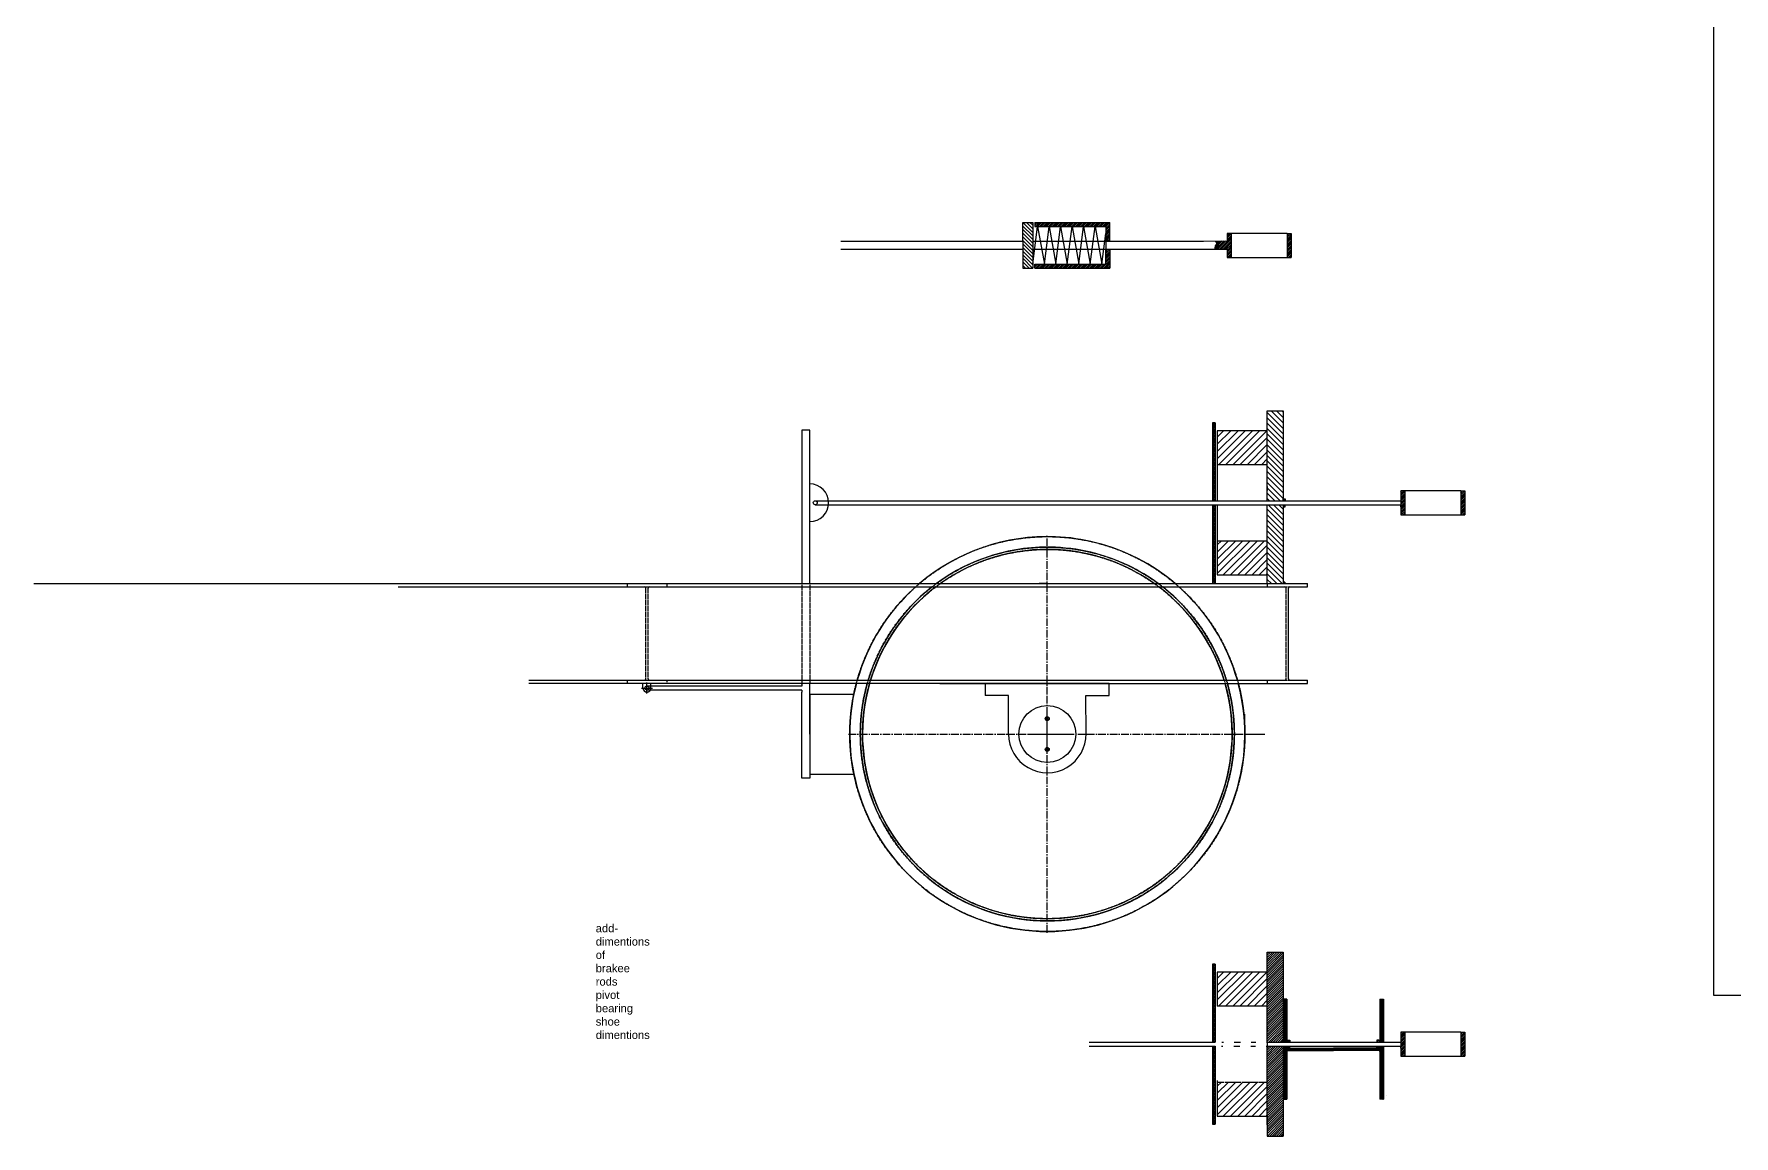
# Model space of a CAD drawing. Header units: millimetres. Extents: x 746 to 16552, y -884 to 8132.
# Drawn here: x 7527 to 11775, y 2480 to 5235 of the extents above; entities that cross this region are included whole.
import ezdxf

# ---------------------------------------------------------------- set-up
doc = ezdxf.new("R2010")
doc.units = ezdxf.units.MM
for name, pattern in [('ACISOTGL', [3, 2, -1]), ('ACISOWELD', [3, 2, -1]), ('AM_ISO02W050x2', [3.75, 3, -0.75]), ('CENTER2', [28.575, 19.05, -3.175, 3.175, -3.175])]:
    doc.linetypes.add(name, pattern=pattern)
doc.layers.add('AM_8', color=1, linetype='Continuous', lineweight=25)
doc.styles.get("Standard").update_dxf_attribs({"font": 'arial.ttf'})
pattern_1 = [(135, (0, -1353.158), (-2.245064, -2.245064), [])]
pattern_2 = [(45, (0, -1353.158), (-2.245064, 2.245064), [])]
pattern_3 = [(45, (0, 0), (-1.76776695, 1.76776695), [])]
pattern_4 = [(45, (0, 0), (-2.8284271, 2.8284271), [])]

# ---------------------------------------------------------------- blocks, each defined once
blk = doc.blocks.new('*U40')
at = {"color": 0, "linetype": 'CENTER2', "transparency": 16777216}
for p, q in [((0, 19.3), (0, 100.2)), ((-100.2, 0), (-19.3, 0)), ((19.3, 0), (100.2, 0)), ((0, -100.2), (0, -19.3))]:
    blk.add_line(p, q, dxfattribs=at)
at = {"color": 0, "linetype": 'Continuous', "transparency": 16777216}
for p, q in [((-9.7, 0), (9.7, 0)), ((0, -9.7), (0, 9.7))]:
    blk.add_line(p, q, dxfattribs=at)
blk = doc.blocks.new('*U41')
at = {"color": 0, "linetype": 'CENTER2', "transparency": 16777216}
for p, q in [((0, 98.724), (0, 497.12)), ((-497.12, 0), (-98.724, 0)), ((98.724, 0), (497.12, 0)), ((0, -497.12), (0, -98.724))]:
    blk.add_line(p, q, dxfattribs=at)
at = {"color": 0, "linetype": 'Continuous', "transparency": 16777216}
for p, q in [((0, -49.362), (0, 49.362)), ((-49.362, 0), (49.362, 0))]:
    blk.add_line(p, q, dxfattribs=at)
blk = doc.blocks.new('*U42')
at = {"color": 0, "linetype": 'CENTER2', "transparency": 16777216}
for p, q in [((-13.5, 0), (-2, 0)), ((0, 2), (0, 13.5)), ((2, 0), (13.5, 0)), ((0, -13.5), (0, -2))]:
    blk.add_line(p, q, dxfattribs=at)
at = {"color": 0, "linetype": 'Continuous', "transparency": 16777216}
for p, q in [((-1, 0), (1, 0)), ((0, -1), (0, 1))]:
    blk.add_line(p, q, dxfattribs=at)

msp = doc.modelspace()

# ---------------------------------------------------------------- hatches: boundary and pattern name
h = msp.add_hatch()
h.set_pattern_fill('ANSI31', color=256, scale=2, angle=90)
h.set_pattern_definition([(135, (64.2466, 643.889), (-4.490128, -4.490128), [])])
h.paths.add_polyline_path([(10022.856, 4764.469), (9997.884, 4764.469), (9997.884, 4717.312), (9997.884, 4650.155), (10022.856, 4650.155)])
h = msp.add_hatch()
h.set_pattern_fill('ANSI31', color=256)
h.paths.add_polyline_path([(10214.846, 4764.469), (10027.856, 4764.469), (10027.856, 4754.469), (10204.846, 4754.469), (10204.846, 4717.312), (10214.846, 4717.312)])
h.paths.add_polyline_path([(10214.846, 4697.312), (10204.846, 4697.312), (10204.846, 4660.155), (10027.856, 4660.155), (10027.856, 4650.155), (10214.846, 4650.155)])
h = msp.add_hatch()
h.set_pattern_fill('ANSI31', color=256)
h.set_pattern_definition([(45, (64.2466, 643.889), (-2.245064, 2.245064), [])])
edge = h.paths.add_edge_path()
edge.add_line((10518.41, 4736.942), (10508.41, 4736.942))
edge.add_line((10508.41, 4736.942), (10508.41, 4718.103))
edge.add_line((10508.41, 4718.103), (10478.741, 4717.707))
edge.add_spline(control_points=[(10478.741, 4717.707), (10480.887, 4715.079), (10484.331, 4710.863), (10478.121, 4704.964), (10478.503, 4700.247), (10478.741, 4697.312)], knot_values=[0, 0, 0, 0, 8.46908198, 13.58837959, 22.02334819, 22.02334819, 22.02334819, 22.02334819], degree=3, periodic=0)
edge.add_line((10478.741, 4697.312), (10508.41, 4697.312))
edge.add_line((10508.41, 4697.312), (10508.41, 4677.01))
edge.add_line((10508.41, 4677.01), (10518.41, 4677.01))
edge.add_line((10518.41, 4677.01), (10518.41, 4736.942))
h.paths.add_polyline_path([(10668.387, 4736.942), (10658.387, 4736.942), (10658.387, 4677.01), (10668.387, 4677.01)])
h = msp.add_hatch()
h.set_pattern_fill('ANSI31', color=256, scale=3, angle=90)
h.paths.add_polyline_path([(10648.737, 4293.423), (10608.737, 4293.423), (10608.737, 4243.423), (10608.737, 4068.423), (10638.737, 4068.423), (10648.737, 4068.423)])
h.paths.add_polyline_path([(10648.737, 4023.121), (10648.737, 4058.339), (10638.737, 4058.339), (10608.737, 4058.352), (10608.737, 4033.121), (10608.737, 3861.631), (10648.737, 3861.631)])
h = msp.add_hatch()
h.set_pattern_fill('ANSI31', color=256, angle=90)
h.paths.add_polyline_path([(10478.737, 4263.423), (10471.737, 4263.423), (10471.737, 4068.423), (10478.737, 4068.423)])
h = msp.add_hatch()
h.set_pattern_fill('ANSI31', color=256, scale=4)
h.set_pattern_definition([(45, (-30, -9e-13), (-8.980256, 8.980256), [])])
h.paths.add_polyline_path([(10483.737, 4243.423), (10483.737, 4158.423), (10608.737, 4158.423), (10608.737, 4243.423)])
h.paths.add_polyline_path([(10608.737, 3883.423), (10608.737, 3968.423), (10483.737, 3968.423), (10483.737, 3883.423)])
h = msp.add_hatch()
h.set_pattern_fill('ANSI31', color=256)
h.paths.add_polyline_path([(10952.301, 4093.053), (10942.301, 4093.053), (10942.301, 4074.214), (10942.301, 4068.423), (10942.296, 4058.21), (10942.258, 4058.21), (10942.301, 4053.423), (10942.301, 4033.121), (10952.301, 4033.121)])
h = msp.add_hatch()
h.set_pattern_fill('ANSI31', color=256)
h.paths.add_polyline_path([(11102.278, 4093.053), (11092.278, 4093.053), (11092.278, 4033.121), (11102.278, 4033.121)])
h = msp.add_hatch()
h.set_pattern_fill('ANSI31', color=256, angle=90)
h.paths.add_polyline_path([(10478.737, 4058.423), (10471.737, 4058.423), (10471.737, 3863.423), (10478.737, 3863.423)])
h = msp.add_hatch()
h.set_pattern_fill('ANSI32', color=256, scale=0.5)
h.paths.add_polyline_path([(10653.737, 4073.423), (10648.737, 4073.423), (10648.737, 4068.423), (10653.737, 4068.423)])
h.paths.add_polyline_path([(10653.737, 4058.339), (10648.737, 4058.339), (10648.737, 4053.339), (10653.737, 4053.339)])
h = msp.add_hatch(color=256)
h.dxf.hatch_style = 1
h.paths.add_polyline_path([(10655.128, 3861.631), (10648.737, 3868.022), (10648.737, 3861.631)])
h = msp.add_hatch()
h.set_pattern_fill('ANSI31', color=256, angle=90)
h.set_pattern_definition(pattern_1)
h.paths.add_polyline_path([(10471.737, 2715.265), (10478.737, 2715.265), (10478.737, 2910.265), (10471.737, 2910.265)])
h = msp.add_hatch()
h.set_pattern_fill('ANSI31', color=256, scale=4, style=0)
h.set_pattern_definition([(45, (-30, -1353.158), (-8.980256, 8.980256), [])])
edge = h.paths.add_edge_path(flags=0)
edge.add_arc((10543.737, 2628.73), 13.5, -94.151925, -85.848075, ccw=False)
edge.add_line((10542.76, 2615.265), (10502.307, 2615.265))
edge.add_arc((10501.33, 2628.73), 13.5, -94.151925, -85.848075, ccw=False)
edge.add_line((10500.353, 2615.265), (10483.737, 2615.265))
edge.add_line((10483.737, 2615.265), (10483.737, 2530.265))
edge.add_line((10483.737, 2530.265), (10608.737, 2530.265))
edge.add_line((10608.737, 2530.265), (10608.737, 2615.265))
edge.add_line((10608.737, 2615.265), (10587.121, 2615.265))
edge.add_arc((10586.144, 2628.73), 13.5, -94.151925, -85.848075, ccw=False)
edge.add_line((10585.166, 2615.265), (10544.714, 2615.265))
h.paths.add_polyline_path([(10483.737, 2890.265), (10483.737, 2805.265), (10608.737, 2805.265), (10608.737, 2890.265)], flags=0)
edge = h.paths.add_edge_path(flags=0)
edge.add_arc((10586.144, 2628.73), 13.5, -94.151925, -85.848075, ccw=False)
edge.add_line((10587.121, 2615.265), (10585.166, 2615.265))
edge = h.paths.add_edge_path(flags=0)
edge.add_arc((10501.33, 2628.73), 13.5, -94.151925, -85.848075, ccw=False)
edge.add_line((10502.307, 2615.265), (10500.353, 2615.265))
edge = h.paths.add_edge_path(flags=0)
edge.add_arc((10543.737, 2628.73), 13.5, -94.151925, -85.848075, ccw=False)
edge.add_line((10544.714, 2615.265), (10542.76, 2615.265))
edge = h.paths.add_edge_path(flags=0)
edge.add_arc((10586.144, 2628.73), 13.5, -94.151925, -85.848075, ccw=False)
edge.add_line((10587.121, 2615.265), (10585.166, 2615.265))
edge = h.paths.add_edge_path(flags=0)
edge.add_arc((10501.33, 2628.73), 13.5, -94.151925, -85.848075, ccw=False)
edge.add_line((10502.307, 2615.265), (10500.353, 2615.265))
edge = h.paths.add_edge_path(flags=0)
edge.add_arc((10543.737, 2628.73), 13.5, -94.151925, -85.848075, ccw=False)
edge.add_line((10544.714, 2615.265), (10542.76, 2615.265))
h = msp.add_hatch()
h.set_pattern_fill('ANSI31', color=256)
h.paths.add_polyline_path([(10665.286, 2720.265), (10660.324, 2720.265), (10657.337, 2717.278), (10657.337, 2715.265), (10665.286, 2715.265)])
h.paths.add_polyline_path([(10665.337, 2705.181), (10657.337, 2705.181), (10657.337, 2703.181), (10660.337, 2700.181), (10665.337, 2700.181)])
h = msp.add_hatch()
h.set_pattern_fill('ANSI31', color=256)
h.paths.add_polyline_path([(10882.188, 2720.265), (10887.15, 2720.265), (10890.137, 2717.278), (10890.137, 2715.265), (10882.188, 2715.265)])
h.paths.add_polyline_path([(10882.137, 2705.181), (10890.137, 2705.181), (10890.137, 2703.181), (10887.137, 2700.181), (10882.137, 2700.181)])
h = msp.add_hatch()
h.set_pattern_fill('ANSI31', color=256)
h.set_pattern_definition(pattern_2)
h.paths.add_polyline_path([(10952.301, 2739.895), (10942.301, 2739.895), (10942.301, 2721.056), (10942.301, 2715.265), (10942.296, 2705.052), (10942.258, 2705.052), (10942.301, 2700.265), (10942.301, 2679.963), (10952.301, 2679.963)])
h = msp.add_hatch()
h.set_pattern_fill('ANSI31', color=256)
h.set_pattern_definition(pattern_2)
h.paths.add_polyline_path([(11102.278, 2739.895), (11092.278, 2739.895), (11092.278, 2679.963), (11102.278, 2679.963)])
h = msp.add_hatch()
h.set_pattern_fill('ANSI31', color=256, angle=90)
h.set_pattern_definition(pattern_1)
h.paths.add_polyline_path([(10478.737, 2705.265), (10471.737, 2705.265), (10471.737, 2510.265), (10478.737, 2510.265)])
at = {"layer": 'AM_8'}
h = msp.add_hatch(dxfattribs=at)
h.set_pattern_fill('_U', color=0, scale=4, angle=45, style=0, pattern_type=0)
h.set_pattern_definition(pattern_4)
h.paths.add_polyline_path([(10648.737, 2715.265), (10648.737, 2940.265), (10608.737, 2940.265), (10608.737, 2805.265), (10608.737, 2801.75), (10608.737, 2715.265)])
at = {"layer": 'AM_8', "true_color": 0xf1eb1f}
h = msp.add_hatch(dxfattribs=at)
h.set_pattern_fill('_U', color=2, scale=2.5, angle=45, style=0, pattern_type=0)
h.set_pattern_definition(pattern_3)
h.paths.add_polyline_path([(10657.337, 2715.265), (10657.337, 2822.281), (10648.737, 2822.281), (10648.737, 2715.265)])
h = msp.add_hatch(dxfattribs=at)
h.set_pattern_fill('_U', color=2, scale=2.5, angle=45, style=0, pattern_type=0)
h.set_pattern_definition(pattern_3)
h.paths.add_polyline_path([(10890.137, 2822.281), (10890.137, 2715.265), (10898.737, 2715.265), (10898.737, 2822.281)])
at = {"layer": 'AM_8'}
h = msp.add_hatch(dxfattribs=at)
h.set_pattern_fill('_U', color=0, scale=4, angle=45, style=0, pattern_type=0)
h.set_pattern_definition(pattern_4)
h.paths.add_polyline_path([(10648.737, 2480.265), (10648.737, 2705.181), (10638.737, 2705.181), (10608.737, 2705.194), (10608.737, 2480.265)])
at = {"layer": 'AM_8', "true_color": 0xf1eb1f}
h = msp.add_hatch(dxfattribs=at)
h.set_pattern_fill('_U', color=2, scale=2.5, angle=45, style=0, pattern_type=0)
h.set_pattern_definition(pattern_3)
edge = h.paths.add_edge_path()
edge.add_arc((10887.137, 2691.381), 3, 0, 90, ccw=False)
edge.add_line((10890.137, 2691.381), (10890.137, 2572.281))
edge.add_line((10890.137, 2572.281), (10898.737, 2572.281))
edge.add_line((10898.737, 2572.281), (10898.737, 2705.07))
edge.add_line((10898.737, 2705.07), (10890.137, 2705.074))
edge.add_line((10890.137, 2705.074), (10890.137, 2703.181))
edge.add_arc((10887.137, 2703.181), 3, -90, 0, ccw=False)
edge.add_line((10887.137, 2700.181), (10660.337, 2700.181))
edge.add_arc((10660.337, 2703.181), 3, 180, 270, ccw=False)
edge.add_line((10657.337, 2703.181), (10657.337, 2705.181))
edge.add_line((10657.337, 2705.181), (10648.737, 2705.181))
edge.add_line((10648.737, 2705.181), (10648.737, 2572.281))
edge.add_line((10648.737, 2572.281), (10657.337, 2572.281))
edge.add_line((10657.337, 2572.281), (10657.337, 2691.381))
edge.add_arc((10660.337, 2691.381), 3, 90, 180, ccw=False)
edge.add_line((10660.337, 2694.381), (10887.137, 2694.381))

# ---------------------------------------------------------------- linework, layer by layer
for p, q in [((11723.439, 7385.952), (11723.439, 2832.495)), ((9997.884, 4717.312), (9997.884, 4764.469)), ((9997.884, 4764.469), (10022.856, 4764.469)), ((10022.856, 4764.469), (10022.856, 4650.155)), ((10027.856, 4764.469), (10214.846, 4764.469)), ((10027.856, 4764.469), (10027.856, 4754.469)), ((10214.846, 4717.312), (10214.846, 4764.469)), ((9543.387, 4717.312), (9997.884, 4717.312)), ((9997.884, 4717.312), (9997.884, 4650.155)), ((10022.856, 4660.155), (10034.702, 4754.469)), ((10022.856, 4717.312), (10204.846, 4717.312)), ((10027.856, 4754.469), (10204.846, 4754.469)), ((10034.702, 4754.469), (10051.581, 4660.155)), ((10051.581, 4660.155), (10063.428, 4754.469)), ((10063.428, 4754.469), (10080.307, 4660.155)), ((10080.307, 4660.155), (10092.153, 4754.469)), ((10092.153, 4754.469), (10109.032, 4660.155)), ((10109.032, 4660.155), (10120.878, 4754.469)), ((10120.878, 4754.469), (10137.757, 4660.155)), ((10137.757, 4660.155), (10149.604, 4754.469)), ((10149.604, 4754.469), (10166.483, 4660.155)), ((10166.483, 4660.155), (10178.329, 4754.469)), ((10178.329, 4754.469), (10195.208, 4660.155)), ((10195.208, 4660.155), (10204.846, 4736.888)), ((10204.846, 4754.469), (10204.846, 4717.312)), ((10204.846, 4717.312), (10214.846, 4717.312)), ((10204.846, 4717.312), (10204.846, 4697.312)), ((10214.846, 4717.312), (10449.071, 4717.312)), ((10449.071, 4717.312), (10508.41, 4718.103)), ((10658.41, 4736.942), (10508.41, 4736.942)), ((10508.41, 4736.942), (10508.41, 4718.103)), ((10518.41, 4736.942), (10518.41, 4677.01)), ((10658.387, 4736.942), (10658.387, 4677.01)), ((10658.387, 4736.942), (10668.387, 4736.942)), ((10668.387, 4736.942), (10668.387, 4677.01)), ((9543.387, 4697.312), (9997.353, 4697.312)), ((10022.856, 4697.312), (10204.846, 4697.312)), ((10204.846, 4697.312), (10460.44, 4697.312)), ((10204.846, 4660.155), (10204.846, 4697.312)), ((10214.846, 4697.312), (10214.846, 4650.155)), ((10449.071, 4697.312), (10508.41, 4697.312)), ((10508.41, 4697.312), (10508.41, 4677.01)), ((10508.41, 4677.01), (10668.387, 4677.01)), ((9997.884, 4650.155), (10022.856, 4650.155)), ((10027.856, 4650.155), (10027.856, 4660.155)), ((10027.856, 4660.155), (10204.846, 4660.155)), ((10027.856, 4650.155), (10214.846, 4650.155)), ((10608.737, 4243.423), (10608.737, 4293.423)), ((10608.737, 4293.423), (10648.737, 4293.423)), ((10648.737, 4293.423), (10648.737, 4068.423)), ((10478.737, 4263.423), (10471.737, 4263.423)), ((10471.737, 4263.423), (10471.737, 4068.423)), ((10478.737, 4263.423), (10478.737, 4068.423)), ((9465.438, 4245.215), (9445.438, 4245.215)), ((9445.438, 4245.215), (9445.438, 3861.631)), ((9465.438, 3861.631), (9465.438, 4245.215)), ((10608.737, 4243.423), (10483.737, 4243.423)), ((10483.737, 4243.423), (10483.737, 4068.423)), ((10608.737, 4068.423), (10608.737, 4243.423)), ((10608.737, 4103.726), (10608.737, 4193.054)), ((10608.737, 4158.423), (10483.737, 4158.423)), ((10608.737, 4068.423), (10608.737, 4158.423)), ((10608.737, 4068.423), (10608.737, 4158.423)), ((10608.737, 4103.726), (10608.737, 4093.726)), ((10608.737, 4068.423), (10608.737, 4093.726)), ((11092.301, 4093.053), (10942.301, 4093.053)), ((10942.301, 4093.053), (10942.301, 4074.214)), ((10952.301, 4093.053), (10952.301, 4033.121)), ((11092.278, 4093.053), (11092.278, 4033.121)), ((11092.278, 4093.053), (11102.278, 4093.053)), ((11102.278, 4093.053), (11102.278, 4033.121)), ((9465.438, 4053.423), (9465.438, 4063.423)), ((9465.438, 4063.423), (9465.64, 4063.423)), ((9479.141, 4068.423), (10483.737, 4068.423)), ((9479.141, 4058.423), (10483.737, 4058.423)), ((10471.737, 4058.423), (10471.737, 3863.423)), ((10478.737, 4058.423), (10478.737, 3863.423)), ((10483.737, 4068.423), (10638.737, 4068.423)), ((10483.737, 4058.423), (10483.737, 3968.423)), ((10483.737, 4058.423), (10483.737, 3883.423)), ((10483.737, 4058.406), (10638.737, 4058.339)), ((10608.737, 4033.121), (10608.737, 4058.352)), ((10638.737, 4068.423), (10678.737, 4068.423)), ((10638.737, 4058.339), (10678.737, 4058.339)), ((10648.737, 4068.423), (10648.737, 4073.423)), ((10648.737, 4073.423), (10653.737, 4073.423)), ((10648.737, 4058.339), (10648.737, 4023.121)), ((10648.737, 4058.339), (10648.737, 4053.339)), ((10648.737, 4053.339), (10653.737, 4053.339)), ((10653.737, 4073.423), (10653.737, 4068.423)), ((10653.737, 4053.339), (10653.737, 4058.339)), ((10678.737, 4068.423), (10942.301, 4068.423)), ((10678.737, 4058.322), (10942.258, 4058.21)), ((10942.301, 4053.423), (10942.258, 4058.21)), ((10942.301, 4068.423), (10942.296, 4058.21)), ((10942.301, 4074.214), (10942.301, 4068.423)), ((10942.301, 4053.423), (10942.301, 4033.121)), ((10608.737, 3861.631), (10608.737, 4033.121)), ((10648.737, 4023.121), (10648.737, 3861.631)), ((10942.301, 4033.121), (11102.278, 4033.121)), ((10483.737, 3968.423), (10608.737, 3968.423)), ((10483.737, 3883.423), (10608.737, 3883.423)), ((10648.737, 3868.022), (10655.128, 3861.631)), ((7527.048, 3861.631), (10708.737, 3861.631)), ((8436.671, 3853.031), (10652.837, 3853.031)), ((10059.058, 3861.631), (10039.058, 3861.631)), ((10140.599, 3861.631), (10180.599, 3861.631)), ((10471.737, 3863.423), (10478.737, 3863.423)), ((10661.637, 3623.231), (10661.637, 3850.031)), ((10664.637, 3853.031), (10708.737, 3853.031)), ((10708.737, 3853.031), (10708.737, 3861.631)), ((8763.873, 3620.231), (9777.067, 3620.231)), ((10059.058, 3611.631), (8763.873, 3611.631)), ((9048.608, 3600.215), (9048.608, 3611.631)), ((9068.608, 3610.215), (9068.608, 3611.631)), ((9068.608, 3605.215), (9068.608, 3611.631)), ((9445.438, 3610.215), (9445.438, 3611.631)), ((9465.438, 3605.215), (9465.438, 3611.631)), ((9658.737, 3620.231), (10652.837, 3620.231)), ((9790.417, 3611.631), (10596.485, 3611.631)), ((10213.739, 3611.631), (9903.735, 3611.631)), ((9903.735, 3611.631), (9903.735, 3581.631)), ((10213.739, 3581.631), (10213.739, 3611.631)), ((10596.485, 3611.631), (10708.737, 3611.631)), ((10608.737, 3611.631), (10708.737, 3611.631)), ((10664.637, 3620.231), (10708.737, 3620.231)), ((10664.637, 3620.231), (10664.637, 3620.231)), ((10708.737, 3611.631), (10708.737, 3620.231)), ((9445.438, 3605.215), (9058.608, 3605.215)), ((9445.405, 3595.215), (9058.608, 3595.215)), ((9445.405, 3595.215), (9445.405, 3590.215)), ((9445.405, 3485.215), (9445.405, 3590.215)), ((9445.438, 3610.215), (9445.438, 3605.215)), ((9465.438, 3485.215), (9465.438, 3605.215)), ((9465.438, 3585.215), (9465.438, 3385.215)), ((9465.438, 3585.215), (9575.266, 3585.215)), ((9921.277, 3581.631), (9903.735, 3581.631)), ((9962.317, 3581.631), (9921.277, 3581.631)), ((9962.317, 3485.211), (9962.317, 3581.631)), ((10155.8, 3485.211), (10155.157, 3581.631)), ((10155.157, 3581.631), (10196.197, 3581.631)), ((10196.197, 3581.631), (10213.739, 3581.631)), ((10552.673, 3485.215), (10552.673, 3535.215)), ((9445.438, 3375.215), (9445.405, 3485.215)), ((9994.422, 3485.211), (9994.487, 3485.211)), ((10122.987, 3485.211), (10123.052, 3485.211)), ((10552.673, 3485.215), (10602.673, 3485.215)), ((9465.438, 3375.215), (9445.438, 3375.215)), ((9465.438, 3385.215), (9575.674, 3385.215)), ((9465.438, 3385.215), (9465.438, 3375.215)), ((10608.737, 2890.265), (10608.737, 2940.265)), ((10608.737, 2940.265), (10648.737, 2940.265)), ((10648.737, 2940.265), (10648.737, 2715.265)), ((10478.737, 2910.265), (10471.737, 2910.265)), ((10471.737, 2910.265), (10471.737, 2715.265)), ((10478.737, 2910.265), (10478.737, 2715.265)), ((10608.737, 2890.265), (10483.737, 2890.265)), ((10483.737, 2890.265), (10483.737, 2804.609)), ((10608.737, 2715.265), (10608.737, 2890.265)), ((10608.737, 2805.265), (10483.737, 2805.265)), ((10608.737, 2750.568), (10608.737, 2839.896)), ((10608.737, 2715.265), (10608.737, 2805.265)), ((10608.737, 2715.265), (10608.737, 2805.265)), ((10648.737, 2822.281), (10648.737, 2715.265)), ((10657.337, 2822.281), (10648.737, 2822.281)), ((10657.337, 2822.281), (10657.337, 2715.265)), ((10890.137, 2822.281), (10890.137, 2715.265)), ((10890.137, 2822.281), (10898.737, 2822.281)), ((10898.737, 2822.281), (10898.737, 2715.265)), ((11723.439, 2832.495), (11992.012, 2832.495)), ((10608.737, 2750.568), (10608.737, 2740.568)), ((10608.737, 2715.265), (10608.737, 2740.568)), ((10648.737, 2715.265), (10648.737, 2720.265)), ((10660.337, 2720.278), (10657.337, 2717.278)), ((10660.337, 2720.265), (10665.337, 2720.265)), ((10665.286, 2720.265), (10665.286, 2715.265)), ((10887.137, 2720.265), (10882.137, 2720.265)), ((10882.188, 2720.265), (10882.188, 2715.265)), ((10887.137, 2720.278), (10890.137, 2717.278)), ((11092.301, 2739.895), (10942.301, 2739.895)), ((10942.301, 2739.895), (10942.301, 2721.056)), ((10942.301, 2721.056), (10942.301, 2715.265)), ((10952.301, 2739.895), (10952.301, 2679.963)), ((11092.278, 2739.895), (11092.278, 2679.963)), ((11092.278, 2739.895), (11102.278, 2739.895)), ((11102.278, 2739.895), (11102.278, 2679.963)), ((10163.457, 2715.265), (10478.737, 2715.265)), ((10163.457, 2705.265), (10478.737, 2705.265)), ((10471.737, 2705.265), (10471.737, 2510.265)), ((10478.737, 2705.265), (10478.737, 2510.265)), ((10494.142, 2705.243), (10497.669, 2705.242)), ((10494.975, 2715.265), (10498.973, 2715.265)), ((10524.895, 2705.23), (10540.074, 2705.224)), ((10526.201, 2715.265), (10541.38, 2715.265)), ((10567.3, 2705.212), (10578.953, 2705.207)), ((10568.607, 2715.265), (10579.789, 2715.265)), ((10606.045, 2705.195), (10638.737, 2705.181)), ((10606.882, 2715.265), (10638.737, 2715.265)), ((10608.737, 2715.265), (10608.737, 2705.194)), ((10608.737, 2679.963), (10608.737, 2705.194)), ((10608.737, 2508.473), (10608.737, 2679.963)), ((10638.737, 2715.265), (10678.737, 2715.265)), ((10638.737, 2705.181), (10678.737, 2705.181)), ((10648.737, 2705.181), (10648.737, 2669.963)), ((10648.737, 2705.181), (10648.737, 2700.181)), ((10648.737, 2705.181), (10648.737, 2580.881)), ((10657.337, 2705.181), (10657.337, 2703.181)), ((10660.337, 2700.181), (10657.337, 2703.181)), ((10657.337, 2691.381), (10657.337, 2572.281)), ((10660.337, 2700.181), (10665.337, 2700.181)), ((10660.337, 2700.181), (10773.737, 2700.181)), ((10660.337, 2694.381), (10773.737, 2694.381)), ((10665.337, 2700.181), (10665.337, 2705.181)), ((10678.737, 2715.265), (10942.301, 2715.265)), ((10678.737, 2705.164), (10942.258, 2705.052)), ((10887.137, 2700.181), (10773.737, 2700.181)), ((10887.137, 2694.381), (10773.737, 2694.381)), ((10882.137, 2700.181), (10882.137, 2705.181)), ((10887.137, 2700.181), (10890.137, 2703.181)), ((10890.137, 2705.074), (10890.137, 2703.181)), ((10890.137, 2691.381), (10890.137, 2572.281)), ((10898.737, 2705.07), (10898.737, 2580.881)), ((10942.301, 2700.265), (10942.258, 2705.052)), ((10942.301, 2715.265), (10942.296, 2705.052)), ((10942.301, 2700.265), (10942.301, 2679.963)), ((10942.301, 2679.963), (11102.278, 2679.963)), ((10648.737, 2669.963), (10648.737, 2480.265)), ((10483.737, 2619.138), (10483.737, 2615.265)), ((10483.737, 2619.138), (10483.737, 2530.265)), ((10483.737, 2615.265), (10500.353, 2615.265)), ((10502.307, 2615.265), (10542.76, 2615.265)), ((10544.714, 2615.265), (10585.166, 2615.265)), ((10587.121, 2615.265), (10608.737, 2615.265)), ((10648.737, 2580.881), (10648.737, 2572.281)), ((10648.737, 2572.281), (10657.337, 2572.281)), ((10898.737, 2572.281), (10890.137, 2572.281)), ((10898.737, 2580.881), (10898.737, 2572.281)), ((10905.877, 2580.881), (10905.877, 2580.881)), ((10471.737, 2510.265), (10478.737, 2510.265)), ((10483.737, 2530.265), (10608.737, 2530.265)), ((10608.737, 2530.265), (10608.737, 2480.265)), ((10608.737, 2508.473), (10608.737, 2480.265)), ((10608.737, 2480.265), (10648.737, 2480.265))]:
    msp.add_line(p, q)
at = {"linetype": 'AM_ISO02W050x2'}
for p, q in [((9009.058, 3861.631), (9009.058, 3853.031)), ((10608.737, 3861.631), (10608.737, 3853.031)), ((9009.058, 3620.231), (9009.058, 3611.631)), ((10608.737, 3620.231), (10608.737, 3611.631))]:
    msp.add_line(p, q, dxfattribs=at)
at = {"linetype": 'ACISOTGL'}
for p, q in [((9053.158, 3853.031), (9064.958, 3853.031)), ((9056.158, 3623.231), (9056.158, 3850.031)), ((9445.438, 3861.631), (9445.438, 3611.631)), ((9465.438, 3861.631), (9465.438, 3611.631)), ((10652.837, 3853.031), (10664.637, 3853.031)), ((10655.837, 3623.231), (10655.837, 3850.031)), ((9068.608, 3600.215), (9068.608, 3610.215))]:
    msp.add_line(p, q, dxfattribs=at)
at = {"linetype": 'ACISOWELD'}
for p, q in [((9061.958, 3623.231), (9061.958, 3850.031)), ((9109.058, 3853.031), (9109.058, 3861.631)), ((9053.158, 3620.231), (9064.958, 3620.231)), ((9109.058, 3611.631), (9109.058, 3620.231)), ((10652.837, 3620.231), (10664.637, 3620.231))]:
    msp.add_line(p, q, dxfattribs=at)
for centre, radius in [((9479.141, 4063.423), 5), ((9058.608, 3600.215), 4.907), ((10059.058, 3485.215), 71), ((10058.737, 3523.718), 5.001), ((10058.737, 3446.736), 5.001)]:
    msp.add_circle(centre, radius)
at = {"linetype": 'AM_ISO02W050x2'}
for centre, radius in [((10059.058, 3485.215), 493.62), ((10059.058, 3485.215), 467.3), ((10059.058, 3485.215), 461.68), ((10058.737, 3446.808), 2.417)]:
    msp.add_circle(centre, radius, dxfattribs=at)
at = {"linetype": 'AM_ISO02W050x2', "lineweight": 15}
msp.add_circle((10058.737, 3523.615), 2.417, dxfattribs=at)
for centre, radius, start, end in [((9465.438, 4063.423), 47.097, 270, 90), ((10059.058, 3485.215), 493.62, 87.677911, 130.309375), ((10059.058, 3485.215), 467.3, 87.547045, 126.3402), ((10059.058, 3485.215), 493.62, 75.745811, 87.677911), ((10059.058, 3485.215), 467.3, 74.924457, 87.547045), ((10059.058, 3485.215), 493.62, 49.690625, 75.745811), ((10059.058, 3485.215), 461.68, 87.517167, 125.381166), ((10059.058, 3485.215), 461.68, 74.736504, 87.517167), ((10059.058, 3485.215), 467.3, 53.6598, 74.924457), ((10059.058, 3485.215), 461.68, 54.618834, 74.736504), ((9053.158, 3850.031), 3, 0, 90), ((9064.958, 3850.031), 3, 90, 180), ((10059.058, 3485.215), 493.62, 131.82886, 164.126026), ((10059.058, 3485.215), 467.3, 128.083831, 163.206207), ((10059.058, 3485.215), 461.68, 127.184775, 162.995597), ((10059.058, 3485.215), 461.68, 17.004403, 52.815225), ((10059.058, 3485.215), 467.3, 16.793793, 51.916169), ((10059.058, 3485.215), 493.62, 15.873974, 48.17114), ((10652.837, 3850.031), 3, 0, 90), ((10664.637, 3850.031), 3, 90, 180), ((9053.158, 3623.231), 3, 270, 0), ((9064.958, 3623.231), 3, 180, 270), ((10059.058, 3485.215), 493.62, 165.161224, 14.838776), ((10059.058, 3485.215), 467.3, 164.304521, 15.695479), ((10059.058, 3485.215), 461.68, 164.108439, 15.891561), ((10652.837, 3623.231), 3, 270, 0), ((10664.637, 3623.231), 3, 180, 270), ((9058.608, 3600.215), 10, 180, 270), ((9058.608, 3600.215), 10, 270, 330), ((10059.058, 3485.215), 96.741, 180, 0.766089), ((10660.337, 2703.181), 3, 180, 270), ((10660.337, 2691.381), 3, 90, 180), ((10887.137, 2703.181), 3, 270, 0), ((10887.137, 2691.381), 3, 0, 90)]:
    msp.add_arc(centre, radius, start, end)
at = {"linetype": 'ACISOTGL'}
msp.add_arc((9058.608, 3600.215), 10, 270, 0, dxfattribs=at)
msp.add_spline([(10478.741, 4697.312), (10479.656, 4705.697), (10482.354, 4710.048), (10478.741, 4717.707)], degree=3)

# ---------------------------------------------------------------- block references
at = {"linetype": 'CENTER2'}
for name, p in [('*U41', (10059.058, 3485.215)), ('*U42', (9058.608, 3600.215)), ('*U40', (10059.058, 3485.215))]:
    msp.add_blockref(name, p, dxfattribs=at)

# ---------------------------------------------------------------- texts
at = {"insert": (8930.661, 3009.736), "char_height": 20, "attachment_point": 1}
msp.add_mtext_dynamic_manual_height_columns('add- dimentions of brakee rods^Jpivot^Jbearing^Jshoe dimentions', width=76.51412, gutter_width=12.5, heights=[0], dxfattribs=at)

doc.saveas('drawing.dxf')
